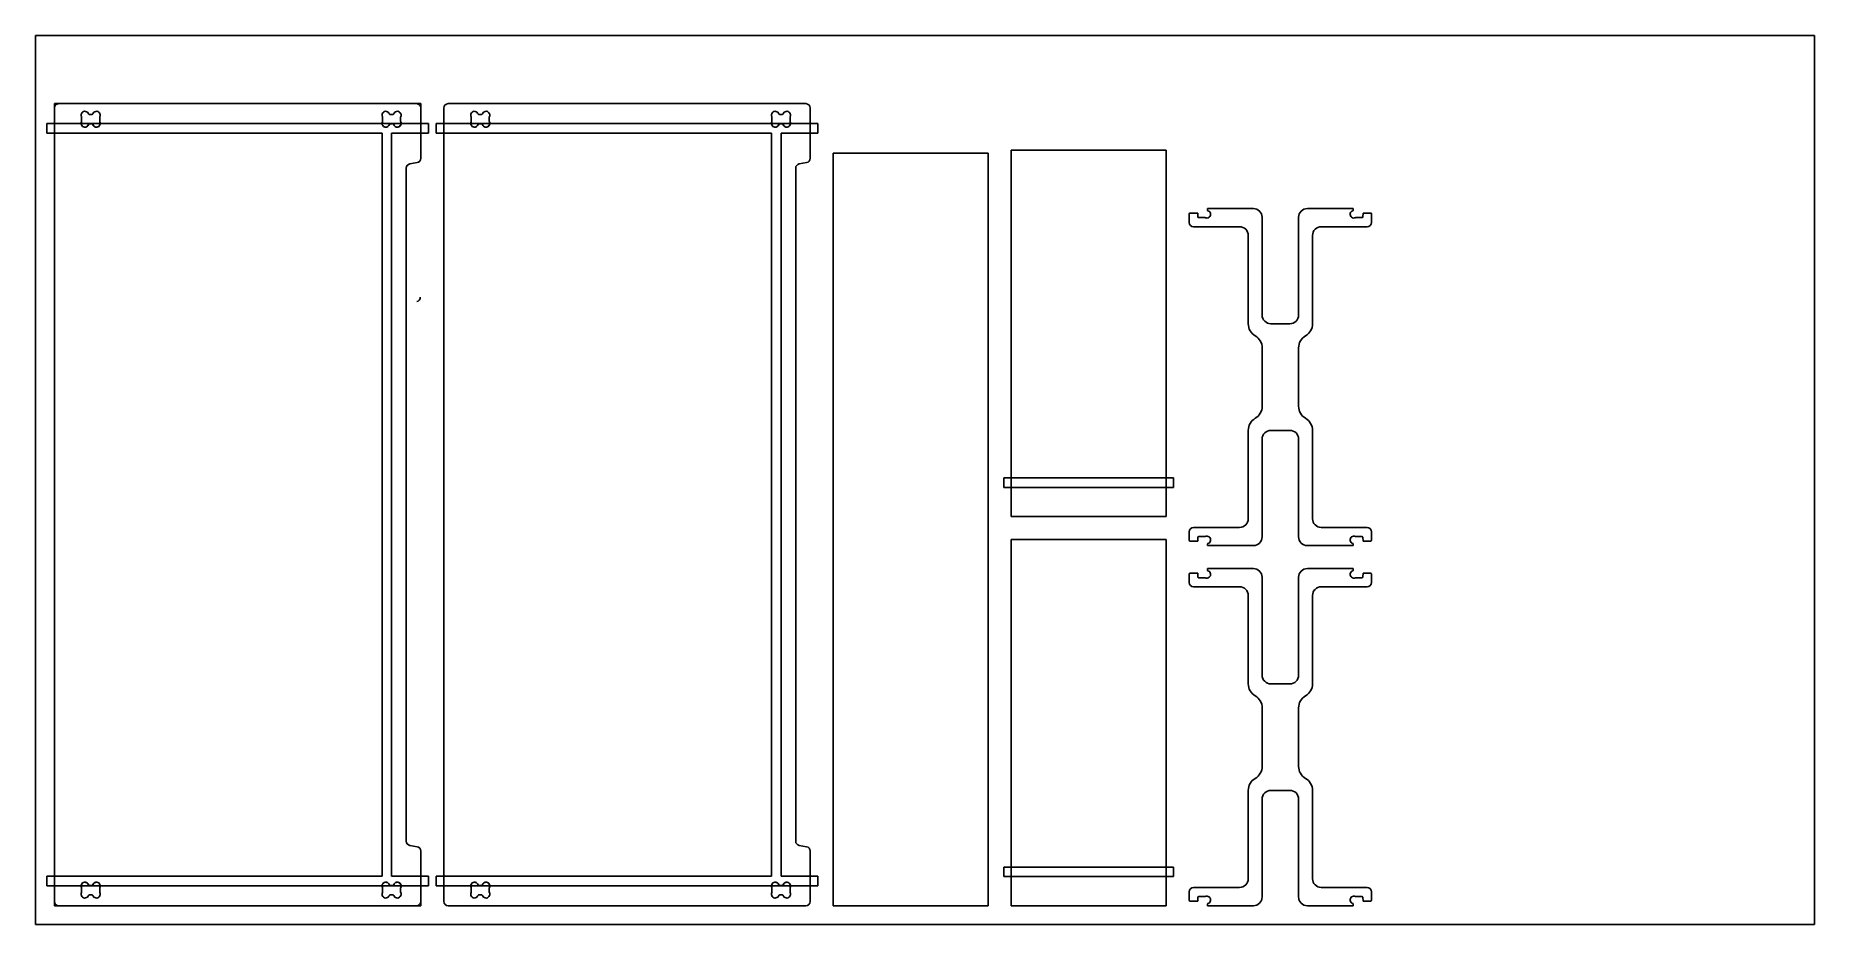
# Model space of a CAD drawing. Extents: x 0 to 96.1, y 0.2 to 48.2.
import ezdxf

# ---------------------------------------------------------------- set-up
doc = ezdxf.new("R2010")
doc.units = 0
doc.header["$MEASUREMENT"] = 0
doc.layers.get('0').update_dxf_attribs({"linetype": 'CONTINUOUS'})
for name, color, linetype in [('BOX_STOCK', 1, 'CONTINUOUS'), ('POCKETS', 171, 'CONTINUOUS'), ('PROFILES_INSIDE', 4, 'CONTINUOUS'), ('PROFILES_OUTSIDE', 6, 'CONTINUOUS')]:
    doc.layers.add(name, color=color, linetype=linetype)

msp = doc.modelspace()

# ---------------------------------------------------------------- linework, layer by layer
at = {"color": 7, "linetype": 'CONTINUOUS'}
for p, q in [((1.022, 43.445), (1.022, 44.286)), ((1.258, 44.522), (20.577, 44.522)), ((20.813, 44.286), (20.813, 43.445)), ((22.052, 44.286), (22.052, 43.445)), ((41.607, 44.522), (22.289, 44.522)), ((41.844, 43.445), (41.844, 44.286)), ((1.022, 43.445), (2.469, 43.445)), ((1.022, 43.445), (1.022, 42.919)), ((2.491, 43.562), (2.491, 43.802)), ((2.904, 43.939), (3.063, 43.939)), ((2.904, 43.425), (3.063, 43.425)), ((3.476, 43.802), (3.476, 43.562)), ((3.498, 43.445), (18.717, 43.445)), ((18.739, 43.562), (18.739, 43.802)), ((19.152, 43.939), (19.311, 43.939)), ((19.152, 43.425), (19.311, 43.425)), ((19.723, 43.802), (19.723, 43.562)), ((19.746, 43.445), (20.813, 43.445)), ((20.813, 42.919), (20.813, 43.445)), ((23.506, 43.445), (22.052, 43.445)), ((22.052, 42.919), (22.052, 43.445)), ((23.528, 43.562), (23.528, 43.802)), ((23.94, 43.939), (24.1, 43.939)), ((23.94, 43.425), (24.1, 43.425)), ((24.512, 43.802), (24.512, 43.562)), ((39.748, 43.445), (24.534, 43.445)), ((39.77, 43.562), (39.77, 43.802)), ((40.182, 43.939), (40.342, 43.939)), ((40.182, 43.425), (40.342, 43.425)), ((40.754, 43.802), (40.754, 43.562)), ((41.844, 43.445), (40.776, 43.445)), ((41.844, 43.445), (41.844, 42.919)), ((1.022, 2.788), (1.022, 42.919)), ((18.725, 42.919), (1.022, 42.919)), ((18.725, 2.788), (18.725, 42.919)), ((19.238, 42.919), (19.238, 2.788)), ((20.813, 42.919), (19.238, 42.919)), ((20.813, 42.919), (20.813, 41.571)), ((22.052, 42.919), (22.052, 2.788)), ((22.052, 42.919), (39.755, 42.919)), ((39.755, 42.919), (39.755, 2.788)), ((40.269, 2.788), (40.269, 42.919)), ((40.269, 42.919), (41.844, 42.919)), ((41.844, 41.571), (41.844, 42.919)), ((20.221, 41.268), (20.618, 41.338)), ((41.648, 41.338), (41.251, 41.268)), ((51.457, 41.841), (43.083, 41.841)), ((43.083, 41.841), (43.083, 1.184)), ((51.457, 1.184), (51.457, 41.841)), ((61.07, 42.006), (52.696, 42.006)), ((52.696, 42.006), (52.696, 24.296)), ((61.07, 24.296), (61.07, 42.006)), ((20.026, 4.671), (20.026, 41.036)), ((41.056, 41.036), (41.056, 4.671)), ((62.31, 38.571), (62.31, 38.108)), ((62.349, 38.61), (62.765, 38.61)), ((62.765, 38.61), (62.778, 38.401)), ((63.294, 38.856), (63.294, 38.776)), ((65.774, 38.856), (63.294, 38.856)), ((71.168, 38.856), (68.688, 38.856)), ((71.168, 38.776), (71.168, 38.856)), ((71.684, 38.401), (71.697, 38.61)), ((71.697, 38.61), (72.113, 38.61)), ((72.152, 38.108), (72.152, 38.571)), ((62.546, 37.872), (65.024, 37.872)), ((62.818, 38.364), (63.158, 38.364)), ((66.247, 33.099), (66.247, 38.384)), ((68.215, 38.384), (68.215, 33.099)), ((69.438, 37.872), (71.916, 37.872)), ((71.304, 38.364), (71.644, 38.364)), ((65.497, 37.399), (65.497, 32.626)), ((68.965, 32.626), (68.965, 37.399)), ((67.743, 32.626), (66.719, 32.626)), ((66.247, 31.327), (66.247, 28.168)), ((68.215, 28.168), (68.215, 31.327)), ((65.497, 26.869), (65.497, 22.096)), ((66.247, 21.112), (66.247, 26.397)), ((66.719, 26.869), (67.743, 26.869)), ((68.215, 26.397), (68.215, 21.112)), ((68.965, 22.096), (68.965, 26.869)), ((61.07, 24.296), (52.696, 24.296)), ((52.696, 23.789), (52.696, 24.296)), ((61.07, 24.296), (61.07, 23.789)), ((52.696, 23.789), (52.696, 22.215)), ((52.696, 23.789), (61.07, 23.789)), ((61.07, 22.215), (61.07, 23.789)), ((52.696, 22.215), (61.07, 22.215)), ((62.31, 21.388), (62.31, 20.925)), ((65.024, 21.624), (62.546, 21.624)), ((71.916, 21.624), (69.438, 21.624)), ((72.152, 20.925), (72.152, 21.388)), ((61.07, 20.975), (52.696, 20.975)), ((52.696, 20.975), (52.696, 3.265)), ((61.07, 3.265), (61.07, 20.975)), ((62.765, 20.886), (62.349, 20.886)), ((62.778, 21.095), (62.765, 20.886)), ((63.158, 21.132), (62.818, 21.132)), ((63.294, 20.719), (63.294, 20.64)), ((63.294, 20.64), (65.774, 20.64)), ((68.688, 20.64), (71.168, 20.64)), ((71.168, 20.64), (71.168, 20.719)), ((71.644, 21.132), (71.304, 21.132)), ((71.697, 20.886), (71.684, 21.095)), ((72.113, 20.886), (71.697, 20.886)), ((63.294, 19.4), (63.294, 19.321)), ((65.774, 19.4), (63.294, 19.4)), ((71.168, 19.4), (68.688, 19.4)), ((71.168, 19.321), (71.168, 19.4)), ((62.31, 19.115), (62.31, 18.652)), ((62.349, 19.154), (62.765, 19.154)), ((62.546, 18.416), (65.024, 18.416)), ((62.765, 19.154), (62.778, 18.945)), ((62.818, 18.908), (63.158, 18.908)), ((66.247, 13.643), (66.247, 18.928)), ((68.215, 18.928), (68.215, 13.643)), ((69.438, 18.416), (71.916, 18.416)), ((71.304, 18.908), (71.644, 18.908)), ((71.684, 18.945), (71.697, 19.154)), ((71.697, 19.154), (72.113, 19.154)), ((72.152, 18.652), (72.152, 19.115)), ((65.497, 17.944), (65.497, 13.171)), ((68.965, 13.171), (68.965, 17.944)), ((67.743, 13.171), (66.719, 13.171)), ((66.247, 11.872), (66.247, 8.713)), ((68.215, 8.713), (68.215, 11.872)), ((65.497, 7.414), (65.497, 2.641)), ((66.247, 1.656), (66.247, 6.941)), ((66.719, 7.414), (67.743, 7.414)), ((68.215, 6.941), (68.215, 1.656)), ((68.965, 2.641), (68.965, 7.414)), ((20.618, 4.368), (20.221, 4.438)), ((20.813, 4.135), (20.813, 2.788)), ((41.251, 4.438), (41.648, 4.368)), ((41.844, 2.788), (41.844, 4.135)), ((52.696, 3.265), (61.07, 3.265)), ((52.696, 2.759), (52.696, 3.265)), ((61.07, 3.265), (61.07, 2.759)), ((1.022, 2.788), (18.725, 2.788)), ((1.022, 2.788), (1.022, 2.261)), ((1.022, 1.42), (1.022, 2.261)), ((2.469, 2.261), (1.022, 2.261)), ((2.491, 1.904), (2.491, 2.145)), ((3.063, 2.281), (2.904, 2.281)), ((3.476, 2.145), (3.476, 1.904)), ((18.717, 2.261), (3.498, 2.261)), ((18.739, 1.904), (18.739, 2.145)), ((19.311, 2.281), (19.152, 2.281)), ((19.238, 2.788), (20.813, 2.788)), ((19.723, 2.145), (19.723, 1.904)), ((20.813, 2.261), (19.746, 2.261)), ((20.813, 2.261), (20.813, 2.788)), ((20.813, 2.261), (20.813, 1.42)), ((39.755, 2.788), (22.052, 2.788)), ((22.052, 2.261), (22.052, 2.788)), ((22.052, 2.261), (22.052, 1.42)), ((22.052, 2.261), (23.506, 2.261)), ((23.528, 1.904), (23.528, 2.145)), ((24.1, 2.281), (23.94, 2.281)), ((24.512, 2.145), (24.512, 1.904)), ((24.534, 2.261), (39.748, 2.261)), ((39.77, 1.904), (39.77, 2.145)), ((40.342, 2.281), (40.182, 2.281)), ((41.844, 2.788), (40.269, 2.788)), ((40.754, 2.145), (40.754, 1.904)), ((40.776, 2.261), (41.844, 2.261)), ((41.844, 2.788), (41.844, 2.261)), ((41.844, 1.42), (41.844, 2.261)), ((52.696, 2.759), (52.696, 1.184)), ((61.07, 2.759), (52.696, 2.759)), ((61.07, 1.184), (61.07, 2.759)), ((62.31, 1.932), (62.31, 1.469)), ((65.024, 2.168), (62.546, 2.168)), ((71.916, 2.168), (69.438, 2.168)), ((72.152, 1.469), (72.152, 1.932)), ((20.577, 1.184), (1.258, 1.184)), ((3.063, 1.768), (2.904, 1.768)), ((19.311, 1.768), (19.152, 1.768)), ((22.289, 1.184), (41.607, 1.184)), ((24.1, 1.768), (23.94, 1.768)), ((40.342, 1.768), (40.182, 1.768)), ((43.083, 1.184), (51.457, 1.184)), ((52.696, 1.184), (61.07, 1.184)), ((62.765, 1.43), (62.349, 1.43)), ((62.778, 1.639), (62.765, 1.43)), ((63.158, 1.676), (62.818, 1.676)), ((63.294, 1.264), (63.294, 1.184)), ((63.294, 1.184), (65.774, 1.184)), ((68.688, 1.184), (71.168, 1.184)), ((71.168, 1.184), (71.168, 1.264)), ((71.644, 1.676), (71.304, 1.676)), ((71.697, 1.43), (71.684, 1.639)), ((72.113, 1.43), (71.697, 1.43))]:
    msp.add_line(p, q, dxfattribs=at)
for centre, radius, start, end in [((1.258, 44.286), 0.236, 90, 180), ((20.577, 44.286), 0.236, 0, 90), ((22.289, 44.286), 0.236, 90, 180), ((41.607, 44.286), 0.236, 0, 90), ((2.672, 43.905), 0.204, 17.60048, 204.88782), ((2.672, 43.459), 0.204, 155.11212, 183.94474), ((2.672, 43.459), 0.204, 183.94474, 342.39955), ((2.452, 43.802), 0.0394, 0, 24.88782), ((2.452, 43.562), 0.0394, 335.11212, 0), ((2.904, 43.978), 0.0394, 197.60048, 270.00006), ((2.904, 43.386), 0.0394, 90.00006, 162.39955), ((3.063, 43.978), 0.0394, 270.00006, 342.39955), ((3.063, 43.386), 0.0394, 17.60048, 90.00006), ((3.295, 43.905), 0.204, 335.11222, 162.39955), ((3.295, 43.459), 0.204, 197.60048, 356.05518), ((3.515, 43.802), 0.0394, 155.11222, 180), ((3.515, 43.562), 0.0394, 180, 204.88791), ((3.295, 43.459), 0.204, 356.05518, 24.88791), ((18.92, 43.905), 0.204, 17.60048, 204.88782), ((18.92, 43.459), 0.204, 155.11212, 183.94474), ((18.92, 43.459), 0.204, 183.94474, 342.39955), ((18.7, 43.802), 0.0394, 0, 24.88782), ((18.7, 43.562), 0.0394, 335.11212, 0), ((19.152, 43.978), 0.0394, 197.60048, 270.00006), ((19.152, 43.386), 0.0394, 90.00006, 162.39955), ((19.311, 43.978), 0.0394, 270.00006, 342.39955), ((19.311, 43.386), 0.0394, 17.60048, 90.00006), ((19.542, 43.905), 0.204, 335.11222, 162.39955), ((19.542, 43.459), 0.204, 197.60048, 356.05518), ((19.763, 43.802), 0.0394, 155.11222, 180), ((19.763, 43.562), 0.0394, 180, 204.88791), ((19.542, 43.459), 0.204, 356.05518, 24.88791), ((23.709, 43.905), 0.204, 17.60048, 204.88782), ((23.709, 43.459), 0.204, 155.11212, 183.94474), ((23.709, 43.459), 0.204, 183.94474, 342.39955), ((23.488, 43.802), 0.0394, 0, 24.88782), ((23.488, 43.562), 0.0394, 335.11212, 0), ((23.94, 43.978), 0.0394, 197.60048, 270.00006), ((23.94, 43.386), 0.0394, 90.00006, 162.39955), ((24.1, 43.978), 0.0394, 270.00006, 342.39955), ((24.1, 43.386), 0.0394, 17.60048, 90.00006), ((24.331, 43.905), 0.204, 335.11222, 162.39955), ((24.331, 43.459), 0.204, 197.60048, 356.05518), ((24.551, 43.802), 0.0394, 155.11222, 180), ((24.551, 43.562), 0.0394, 180, 204.88791), ((24.331, 43.459), 0.204, 356.05518, 24.88791), ((39.951, 43.905), 0.204, 17.60048, 204.88782), ((39.951, 43.459), 0.204, 155.11212, 183.94474), ((39.951, 43.459), 0.204, 183.94474, 342.39955), ((39.731, 43.802), 0.0394, 0, 24.88782), ((39.731, 43.562), 0.0394, 335.11212, 0), ((40.182, 43.978), 0.0394, 197.60048, 270.00006), ((40.182, 43.386), 0.0394, 90.00006, 162.39955), ((40.342, 43.978), 0.0394, 270.00006, 342.39955), ((40.342, 43.386), 0.0394, 17.60048, 90.00006), ((40.573, 43.905), 0.204, 335.11222, 162.39955), ((40.573, 43.459), 0.204, 197.60048, 356.05518), ((40.794, 43.802), 0.0394, 155.11222, 180), ((40.794, 43.562), 0.0394, 180, 204.88791), ((40.573, 43.459), 0.204, 356.05518, 24.88791), ((20.577, 41.571), 0.236, 280, 0), ((41.607, 41.571), 0.236, 280, 0), ((20.262, 41.036), 0.236, 100, 180), ((41.292, 41.036), 0.236, 100, 180), ((62.349, 38.571), 0.0394, 90, 180), ((63.26, 38.545), 0.204, 245.11211, 72.39953), ((63.333, 38.776), 0.0394, 180, 252.39953), ((65.774, 38.384), 0.472, 0, 90), ((68.688, 38.384), 0.472, 90, 180), ((71.202, 38.545), 0.204, 107.60047, 294.88789), ((71.129, 38.776), 0.0394, 287.60047, 0), ((72.113, 38.571), 0.0394, 0, 90), ((62.546, 38.108), 0.236, 180, 270), ((62.818, 38.403), 0.0394, 183.66194, 270), ((63.158, 38.324), 0.0394, 65.11211, 90), ((65.024, 37.399), 0.472, 0, 90), ((69.438, 37.399), 0.472, 90, 180), ((71.304, 38.324), 0.0394, 90, 114.88789), ((71.644, 38.403), 0.0394, 270, 356.33806), ((71.916, 38.108), 0.236, 270, 0), ((66.719, 33.099), 0.472, 180, 270), ((67.743, 33.099), 0.472, 270, 0), ((66.247, 32.626), 0.75, 180, 240), ((65.497, 31.327), 0.75, 0, 60), ((68.965, 31.327), 0.75, 120, 180), ((68.215, 32.626), 0.75, 300, 0), ((65.497, 28.168), 0.75, 300, 0), ((68.965, 28.168), 0.75, 180, 240), ((66.247, 26.869), 0.75, 120, 180), ((68.215, 26.869), 0.75, 0, 60), ((66.719, 26.397), 0.472, 90, 180), ((67.743, 26.397), 0.472, 0, 90), ((65.024, 22.096), 0.472, 270, 0), ((69.438, 22.096), 0.472, 180, 270), ((62.546, 21.388), 0.236, 90, 180), ((63.158, 21.171), 0.0394, 270, 294.88789), ((63.26, 20.951), 0.204, 287.60047, 114.88789), ((71.202, 20.951), 0.204, 65.11211, 252.39953), ((71.304, 21.171), 0.0394, 245.11211, 270), ((71.916, 21.388), 0.236, 0, 90), ((62.349, 20.925), 0.0394, 180, 270), ((62.818, 21.092), 0.0394, 90, 176.33806), ((63.333, 20.719), 0.0394, 107.60047, 180), ((65.774, 21.112), 0.472, 270, 0), ((68.688, 21.112), 0.472, 180, 270), ((71.129, 20.719), 0.0394, 0, 72.39953), ((71.644, 21.092), 0.0394, 3.66194, 90), ((72.113, 20.925), 0.0394, 270, 0), ((63.26, 19.089), 0.204, 245.11211, 72.39953), ((63.333, 19.321), 0.0394, 180, 252.39953), ((65.774, 18.928), 0.472, 0, 90), ((68.688, 18.928), 0.472, 90, 180), ((71.202, 19.089), 0.204, 107.60047, 294.88789), ((71.129, 19.321), 0.0394, 287.60047, 0), ((62.349, 19.115), 0.0394, 90, 180), ((62.546, 18.652), 0.236, 180, 270), ((62.818, 18.948), 0.0394, 183.66194, 270), ((63.158, 18.869), 0.0394, 65.11211, 90), ((65.024, 17.944), 0.472, 0, 90), ((69.438, 17.944), 0.472, 90, 180), ((71.304, 18.869), 0.0394, 90, 114.88789), ((71.644, 18.948), 0.0394, 270, 356.33806), ((71.916, 18.652), 0.236, 270, 0), ((72.113, 19.115), 0.0394, 0, 90), ((66.719, 13.643), 0.472, 180, 270), ((67.743, 13.643), 0.472, 270, 0), ((66.247, 13.171), 0.75, 180, 240), ((65.497, 11.872), 0.75, 0, 60), ((68.965, 11.872), 0.75, 120, 180), ((68.215, 13.171), 0.75, 300, 0), ((65.497, 8.713), 0.75, 300, 0), ((68.965, 8.713), 0.75, 180, 240), ((66.247, 7.414), 0.75, 120, 180), ((68.215, 7.414), 0.75, 0, 60), ((66.719, 6.941), 0.472, 90, 180), ((67.743, 6.941), 0.472, 0, 90), ((20.262, 4.671), 0.236, 180, 260), ((20.577, 4.135), 0.236, 0, 80), ((41.292, 4.671), 0.236, 180, 260), ((41.607, 4.135), 0.236, 0, 80), ((2.672, 2.247), 0.204, 17.60048, 176.05518), ((2.672, 2.247), 0.204, 176.05518, 204.88782), ((2.452, 2.145), 0.0394, 0, 24.88782), ((2.904, 2.321), 0.0394, 197.60048, 270.00006), ((3.063, 2.321), 0.0394, 270.00006, 342.39955), ((3.295, 2.247), 0.204, 3.94474, 162.39955), ((3.515, 2.145), 0.0394, 155.11222, 180), ((3.295, 2.247), 0.204, 335.11222, 3.94474), ((18.92, 2.247), 0.204, 17.60048, 176.05518), ((18.92, 2.247), 0.204, 176.05518, 204.88782), ((18.7, 2.145), 0.0394, 0, 24.88782), ((19.152, 2.321), 0.0394, 197.60048, 270.00006), ((19.311, 2.321), 0.0394, 270.00006, 342.39955), ((19.542, 2.247), 0.204, 3.94474, 162.39955), ((19.763, 2.145), 0.0394, 155.11222, 180), ((19.542, 2.247), 0.204, 335.11222, 3.94474), ((23.709, 2.247), 0.204, 176.05518, 204.88782), ((23.709, 2.247), 0.204, 17.60048, 176.05518), ((23.488, 2.145), 0.0394, 0, 24.88782), ((23.94, 2.321), 0.0394, 197.60048, 270.00006), ((24.1, 2.321), 0.0394, 270.00006, 342.39955), ((24.331, 2.247), 0.204, 3.94474, 162.39955), ((24.551, 2.145), 0.0394, 155.11222, 180), ((24.331, 2.247), 0.204, 335.11222, 3.94474), ((39.951, 2.247), 0.204, 176.05518, 204.88782), ((39.951, 2.247), 0.204, 17.60048, 176.05518), ((39.731, 2.145), 0.0394, 0, 24.88782), ((40.182, 2.321), 0.0394, 197.60048, 270.00006), ((40.342, 2.321), 0.0394, 270.00006, 342.39955), ((40.573, 2.247), 0.204, 3.94474, 162.39955), ((40.794, 2.145), 0.0394, 155.11222, 180), ((40.573, 2.247), 0.204, 335.11222, 3.94474), ((62.546, 1.932), 0.236, 90, 180), ((65.024, 2.641), 0.472, 270, 0), ((69.438, 2.641), 0.472, 180, 270), ((71.916, 1.932), 0.236, 0, 90), ((1.258, 1.42), 0.236, 180, 270), ((2.672, 1.802), 0.204, 155.11212, 342.39955), ((2.452, 1.904), 0.0394, 335.11212, 0), ((2.904, 1.728), 0.0394, 90.00006, 162.39955), ((3.063, 1.728), 0.0394, 17.60048, 90.00006), ((3.295, 1.802), 0.204, 197.60048, 24.88791), ((3.515, 1.904), 0.0394, 180, 204.88791), ((18.92, 1.802), 0.204, 155.11212, 342.39955), ((18.7, 1.904), 0.0394, 335.11212, 0), ((19.152, 1.728), 0.0394, 90.00006, 162.39955), ((19.311, 1.728), 0.0394, 17.60048, 90.00006), ((19.542, 1.802), 0.204, 197.60048, 24.88791), ((19.763, 1.904), 0.0394, 180, 204.88791), ((20.577, 1.42), 0.236, 270, 0), ((22.289, 1.42), 0.236, 180, 270), ((23.709, 1.802), 0.204, 155.11212, 342.39955), ((23.488, 1.904), 0.0394, 335.11212, 0), ((23.94, 1.728), 0.0394, 90.00006, 162.39955), ((24.1, 1.728), 0.0394, 17.60048, 90.00006), ((24.331, 1.802), 0.204, 197.60048, 24.88791), ((24.551, 1.904), 0.0394, 180, 204.88791), ((39.951, 1.802), 0.204, 155.11212, 342.39955), ((39.731, 1.904), 0.0394, 335.11212, 0), ((40.182, 1.728), 0.0394, 90.00006, 162.39955), ((40.342, 1.728), 0.0394, 17.60048, 90.00006), ((40.573, 1.802), 0.204, 197.60048, 24.88791), ((40.794, 1.904), 0.0394, 180, 204.88791), ((41.607, 1.42), 0.236, 270, 0), ((62.349, 1.469), 0.0394, 180, 270), ((62.818, 1.637), 0.0394, 90, 176.33806), ((63.158, 1.715), 0.0394, 270, 294.88789), ((63.26, 1.495), 0.204, 287.60047, 114.88789), ((63.333, 1.264), 0.0394, 107.60047, 180), ((65.774, 1.656), 0.472, 270, 0), ((68.688, 1.656), 0.472, 180, 270), ((71.202, 1.495), 0.204, 65.11211, 252.39953), ((71.129, 1.264), 0.0394, 0, 72.39953), ((71.304, 1.715), 0.0394, 245.11211, 270), ((71.644, 1.637), 0.0394, 3.66194, 90), ((72.113, 1.469), 0.0394, 270, 0)]:
    msp.add_arc(centre, radius, start, end, dxfattribs=at)
at = {"layer": 'BOX_STOCK'}
for p, q in [((96.071, 48.202), (0.008, 48.202)), ((0.008, 48.202), (0.008, 0.171)), ((96.071, 0.171), (96.071, 48.202)), ((0.008, 0.171), (96.071, 0.171))]:
    msp.add_line(p, q, dxfattribs=at)
at = {"layer": 'POCKETS'}
for p, q in [((0.614, 43.445), (0.614, 42.919)), ((1.008, 43.445), (0.614, 43.445)), ((20.826, 43.445), (1.008, 43.445)), ((21.22, 43.445), (20.826, 43.445)), ((21.22, 42.919), (21.22, 43.445)), ((22.039, 43.445), (21.645, 43.445)), ((21.645, 43.445), (21.645, 42.919)), ((41.857, 43.445), (22.039, 43.445)), ((42.251, 43.445), (41.857, 43.445)), ((42.251, 42.919), (42.251, 43.445)), ((0.614, 42.919), (1.008, 42.919)), ((1.008, 42.919), (18.725, 42.919)), ((18.725, 42.919), (18.725, 2.788)), ((19.238, 42.919), (20.826, 42.919)), ((19.238, 2.788), (19.238, 42.919)), ((20.826, 42.919), (21.22, 42.919)), ((21.645, 42.919), (22.039, 42.919)), ((22.039, 42.919), (39.755, 42.919)), ((39.755, 42.919), (39.755, 2.788)), ((40.269, 42.919), (41.857, 42.919)), ((40.269, 2.788), (40.269, 42.919)), ((41.857, 42.919), (42.251, 42.919)), ((61.464, 24.296), (52.303, 24.296)), ((52.303, 24.296), (52.303, 23.789)), ((61.464, 23.789), (61.464, 24.296)), ((52.303, 23.789), (61.464, 23.789)), ((61.464, 3.265), (52.303, 3.265)), ((52.303, 3.265), (52.303, 2.759)), ((61.464, 2.759), (61.464, 3.265)), ((0.614, 2.788), (0.614, 2.261)), ((1.008, 2.788), (0.614, 2.788)), ((0.614, 2.261), (1.008, 2.261)), ((18.725, 2.788), (1.008, 2.788)), ((1.008, 2.261), (20.826, 2.261)), ((20.826, 2.788), (19.238, 2.788)), ((21.22, 2.788), (20.826, 2.788)), ((20.826, 2.261), (21.22, 2.261)), ((21.22, 2.261), (21.22, 2.788)), ((22.039, 2.788), (21.645, 2.788)), ((21.645, 2.788), (21.645, 2.261)), ((21.645, 2.261), (22.039, 2.261)), ((39.755, 2.788), (22.039, 2.788)), ((22.039, 2.261), (41.857, 2.261)), ((41.857, 2.788), (40.269, 2.788)), ((42.251, 2.788), (41.857, 2.788)), ((41.857, 2.261), (42.251, 2.261)), ((42.251, 2.261), (42.251, 2.788)), ((52.303, 2.759), (61.464, 2.759))]:
    msp.add_line(p, q, dxfattribs=at)
at = {"layer": 'PROFILES_INSIDE'}
for p, q in [((2.491, 43.802), (2.491, 43.562)), ((3.063, 43.939), (2.904, 43.939)), ((2.904, 43.425), (3.063, 43.425)), ((3.476, 43.562), (3.476, 43.802)), ((18.739, 43.802), (18.739, 43.562)), ((19.311, 43.939), (19.152, 43.939)), ((19.152, 43.425), (19.311, 43.425)), ((19.723, 43.562), (19.723, 43.802)), ((23.528, 43.802), (23.528, 43.562)), ((24.1, 43.939), (23.94, 43.939)), ((23.94, 43.425), (24.1, 43.425)), ((24.512, 43.562), (24.512, 43.802)), ((39.77, 43.802), (39.77, 43.562)), ((40.342, 43.939), (40.182, 43.939)), ((40.182, 43.425), (40.342, 43.425)), ((40.754, 43.562), (40.754, 43.802)), ((2.491, 2.145), (2.491, 1.904)), ((3.063, 2.281), (2.904, 2.281)), ((3.476, 1.904), (3.476, 2.145)), ((18.739, 2.145), (18.739, 1.904)), ((19.311, 2.281), (19.152, 2.281)), ((19.723, 1.904), (19.723, 2.145)), ((23.528, 2.145), (23.528, 1.904)), ((24.1, 2.281), (23.94, 2.281)), ((24.512, 1.904), (24.512, 2.145)), ((39.77, 2.145), (39.77, 1.904)), ((40.342, 2.281), (40.182, 2.281)), ((40.754, 1.904), (40.754, 2.145)), ((2.904, 1.768), (3.063, 1.768)), ((19.152, 1.768), (19.311, 1.768)), ((23.94, 1.768), (24.1, 1.768)), ((40.182, 1.768), (40.342, 1.768))]:
    msp.add_line(p, q, dxfattribs=at)
for centre, radius, start, end in [((2.672, 43.905), 0.204, 17.60048, 204.88782), ((2.672, 43.459), 0.204, 155.11212, 342.39955), ((2.452, 43.802), 0.0394, 0, 24.88782), ((2.452, 43.562), 0.0394, 335.11212, 0), ((2.904, 43.978), 0.0394, 197.60048, 270.00006), ((2.904, 43.386), 0.0394, 90.00006, 162.39955), ((3.063, 43.978), 0.0394, 270.00006, 342.39955), ((3.063, 43.386), 0.0394, 17.60048, 90.00006), ((3.295, 43.905), 0.204, 335.11222, 162.39955), ((3.295, 43.459), 0.204, 197.60048, 24.88791), ((3.515, 43.802), 0.0394, 155.11222, 180), ((3.515, 43.562), 0.0394, 180, 204.88791), ((18.92, 43.905), 0.204, 17.60048, 204.88782), ((18.92, 43.459), 0.204, 155.11212, 342.39955), ((18.7, 43.802), 0.0394, 0, 24.88782), ((18.7, 43.562), 0.0394, 335.11212, 0), ((19.152, 43.978), 0.0394, 197.60048, 270.00006), ((19.152, 43.386), 0.0394, 90.00006, 162.39955), ((19.311, 43.978), 0.0394, 270.00006, 342.39955), ((19.311, 43.386), 0.0394, 17.60048, 90.00006), ((19.542, 43.905), 0.204, 335.11222, 162.39955), ((19.542, 43.459), 0.204, 197.60048, 24.88791), ((19.763, 43.802), 0.0394, 155.11222, 180), ((19.763, 43.562), 0.0394, 180, 204.88791), ((23.709, 43.905), 0.204, 17.60048, 204.88782), ((23.709, 43.459), 0.204, 155.11212, 342.39955), ((23.488, 43.802), 0.0394, 0, 24.88782), ((23.488, 43.562), 0.0394, 335.11212, 0), ((23.94, 43.978), 0.0394, 197.60048, 270.00006), ((23.94, 43.386), 0.0394, 90.00006, 162.39955), ((24.1, 43.978), 0.0394, 270.00006, 342.39955), ((24.1, 43.386), 0.0394, 17.60048, 90.00006), ((24.331, 43.905), 0.204, 335.11222, 162.39955), ((24.331, 43.459), 0.204, 197.60048, 24.88791), ((24.551, 43.802), 0.0394, 155.11222, 180), ((24.551, 43.562), 0.0394, 180, 204.88791), ((39.951, 43.905), 0.204, 17.60048, 204.88782), ((39.951, 43.459), 0.204, 155.11212, 342.39955), ((39.731, 43.802), 0.0394, 0, 24.88782), ((39.731, 43.562), 0.0394, 335.11212, 0), ((40.182, 43.978), 0.0394, 197.60048, 270.00006), ((40.182, 43.386), 0.0394, 90.00006, 162.39955), ((40.342, 43.978), 0.0394, 270.00006, 342.39955), ((40.342, 43.386), 0.0394, 17.60048, 90.00006), ((40.573, 43.905), 0.204, 335.11222, 162.39955), ((40.573, 43.459), 0.204, 197.60048, 24.88791), ((40.794, 43.802), 0.0394, 155.11222, 180), ((40.794, 43.562), 0.0394, 180, 204.88791), ((20.549, 34.058), 0.236, 280, 0), ((2.672, 2.247), 0.204, 17.60048, 204.88782), ((2.452, 2.145), 0.0394, 0, 24.88782), ((2.904, 2.321), 0.0394, 197.60048, 270.00006), ((3.063, 2.321), 0.0394, 270.00006, 342.39955), ((3.295, 2.247), 0.204, 335.11222, 162.39955), ((3.515, 2.145), 0.0394, 155.11222, 180), ((18.92, 2.247), 0.204, 17.60048, 204.88782), ((18.7, 2.145), 0.0394, 0, 24.88782), ((19.152, 2.321), 0.0394, 197.60048, 270.00006), ((19.311, 2.321), 0.0394, 270.00006, 342.39955), ((19.542, 2.247), 0.204, 335.11222, 162.39955), ((19.763, 2.145), 0.0394, 155.11222, 180), ((23.709, 2.247), 0.204, 17.60048, 204.88782), ((23.488, 2.145), 0.0394, 0, 24.88782), ((23.94, 2.321), 0.0394, 197.60048, 270.00006), ((24.1, 2.321), 0.0394, 270.00006, 342.39955), ((24.331, 2.247), 0.204, 335.11222, 162.39955), ((24.551, 2.145), 0.0394, 155.11222, 180), ((39.951, 2.247), 0.204, 17.60048, 204.88782), ((39.731, 2.145), 0.0394, 0, 24.88782), ((40.182, 2.321), 0.0394, 197.60048, 270.00006), ((40.342, 2.321), 0.0394, 270.00006, 342.39955), ((40.573, 2.247), 0.204, 335.11222, 162.39955), ((40.794, 2.145), 0.0394, 155.11222, 180), ((2.672, 1.802), 0.204, 155.11212, 342.39955), ((2.452, 1.904), 0.0394, 335.11212, 0), ((2.904, 1.728), 0.0394, 90.00006, 162.39955), ((3.063, 1.728), 0.0394, 17.60048, 90.00006), ((3.295, 1.802), 0.204, 197.60048, 24.88791), ((3.515, 1.904), 0.0394, 180, 204.88791), ((18.92, 1.802), 0.204, 155.11212, 342.39955), ((18.7, 1.904), 0.0394, 335.11212, 0), ((19.152, 1.728), 0.0394, 90.00006, 162.39955), ((19.311, 1.728), 0.0394, 17.60048, 90.00006), ((19.542, 1.802), 0.204, 197.60048, 24.88791), ((19.763, 1.904), 0.0394, 180, 204.88791), ((23.709, 1.802), 0.204, 155.11212, 342.39955), ((23.488, 1.904), 0.0394, 335.11212, 0), ((23.94, 1.728), 0.0394, 90.00006, 162.39955), ((24.1, 1.728), 0.0394, 17.60048, 90.00006), ((24.331, 1.802), 0.204, 197.60048, 24.88791), ((24.551, 1.904), 0.0394, 180, 204.88791), ((39.951, 1.802), 0.204, 155.11212, 342.39955), ((39.731, 1.904), 0.0394, 335.11212, 0), ((40.182, 1.728), 0.0394, 90.00006, 162.39955), ((40.342, 1.728), 0.0394, 17.60048, 90.00006), ((40.573, 1.802), 0.204, 197.60048, 24.88791), ((40.794, 1.904), 0.0394, 180, 204.88791)]:
    msp.add_arc(centre, radius, start, end, dxfattribs=at)
at = {"layer": 'PROFILES_OUTSIDE'}
for p, q in [((20.813, 44.522), (1.022, 44.522)), ((1.022, 44.522), (1.022, 1.184)), ((20.813, 41.571), (20.813, 44.522)), ((22.052, 44.286), (22.052, 1.42)), ((41.607, 44.522), (22.289, 44.522)), ((41.844, 41.571), (41.844, 44.286)), ((20.221, 41.268), (20.618, 41.338)), ((41.251, 41.268), (41.648, 41.338)), ((51.457, 41.841), (43.083, 41.841)), ((43.083, 41.841), (43.083, 1.184)), ((51.457, 1.184), (51.457, 41.841)), ((52.696, 42.006), (52.696, 22.215)), ((61.07, 42.006), (52.696, 42.006)), ((61.07, 22.215), (61.07, 42.006)), ((20.026, 4.671), (20.026, 41.036)), ((41.056, 4.671), (41.056, 41.036)), ((62.31, 38.571), (62.31, 38.108)), ((62.765, 38.61), (62.349, 38.61)), ((62.778, 38.401), (62.765, 38.61)), ((63.294, 38.856), (63.294, 38.776)), ((65.774, 38.856), (63.294, 38.856)), ((71.168, 38.856), (68.688, 38.856)), ((71.168, 38.776), (71.168, 38.856)), ((71.697, 38.61), (71.684, 38.401)), ((72.113, 38.61), (71.697, 38.61)), ((72.152, 38.108), (72.152, 38.571)), ((62.546, 37.872), (65.024, 37.872)), ((63.158, 38.364), (62.818, 38.364)), ((66.247, 33.099), (66.247, 38.384)), ((68.215, 38.384), (68.215, 33.099)), ((69.438, 37.872), (71.916, 37.872)), ((71.644, 38.364), (71.304, 38.364)), ((65.497, 37.399), (65.497, 32.626)), ((68.965, 32.626), (68.965, 37.399)), ((67.743, 32.626), (66.719, 32.626)), ((66.247, 31.327), (66.247, 28.168)), ((68.215, 28.168), (68.215, 31.327)), ((65.497, 26.869), (65.497, 22.096)), ((66.247, 21.112), (66.247, 26.397)), ((66.719, 26.869), (67.743, 26.869)), ((68.215, 26.397), (68.215, 21.112)), ((68.965, 22.096), (68.965, 26.869)), ((52.696, 22.215), (61.07, 22.215)), ((62.31, 21.388), (62.31, 20.925)), ((65.024, 21.624), (62.546, 21.624)), ((71.916, 21.624), (69.438, 21.624)), ((72.152, 20.925), (72.152, 21.388)), ((61.07, 20.975), (52.696, 20.975)), ((52.696, 20.975), (52.696, 1.184)), ((61.07, 1.184), (61.07, 20.975)), ((62.349, 20.886), (62.765, 20.886)), ((62.765, 20.886), (62.778, 21.095)), ((62.818, 21.132), (63.158, 21.132)), ((63.294, 20.719), (63.294, 20.64)), ((63.294, 20.64), (65.774, 20.64)), ((68.688, 20.64), (71.168, 20.64)), ((71.168, 20.64), (71.168, 20.719)), ((71.304, 21.132), (71.644, 21.132)), ((71.684, 21.095), (71.697, 20.886)), ((71.697, 20.886), (72.113, 20.886)), ((63.294, 19.4), (63.294, 19.321)), ((65.774, 19.4), (63.294, 19.4)), ((71.168, 19.4), (68.688, 19.4)), ((71.168, 19.321), (71.168, 19.4)), ((62.31, 19.115), (62.31, 18.652)), ((62.765, 19.154), (62.349, 19.154)), ((62.546, 18.416), (65.024, 18.416)), ((62.778, 18.945), (62.765, 19.154)), ((63.158, 18.908), (62.818, 18.908)), ((66.247, 13.643), (66.247, 18.928)), ((68.215, 18.928), (68.215, 13.643)), ((69.438, 18.416), (71.916, 18.416)), ((71.644, 18.908), (71.304, 18.908)), ((71.697, 19.154), (71.684, 18.945)), ((72.113, 19.154), (71.697, 19.154)), ((72.152, 18.652), (72.152, 19.115)), ((65.497, 17.944), (65.497, 13.171)), ((68.965, 13.171), (68.965, 17.944)), ((67.743, 13.171), (66.719, 13.171)), ((66.247, 11.872), (66.247, 8.713)), ((68.215, 8.713), (68.215, 11.872)), ((65.497, 7.414), (65.497, 2.641)), ((66.247, 1.656), (66.247, 6.941)), ((66.719, 7.414), (67.743, 7.414)), ((68.215, 6.941), (68.215, 1.656)), ((68.965, 2.641), (68.965, 7.414)), ((20.618, 4.368), (20.221, 4.438)), ((20.813, 1.184), (20.813, 4.135)), ((41.648, 4.368), (41.251, 4.438)), ((41.844, 1.42), (41.844, 4.135)), ((62.31, 1.932), (62.31, 1.469)), ((65.024, 2.168), (62.546, 2.168)), ((71.916, 2.168), (69.438, 2.168)), ((72.152, 1.469), (72.152, 1.932)), ((1.022, 1.184), (20.813, 1.184)), ((22.289, 1.184), (41.607, 1.184)), ((43.083, 1.184), (51.457, 1.184)), ((52.696, 1.184), (61.07, 1.184)), ((62.349, 1.43), (62.765, 1.43)), ((62.765, 1.43), (62.778, 1.639)), ((62.818, 1.676), (63.158, 1.676)), ((63.294, 1.264), (63.294, 1.184)), ((63.294, 1.184), (65.774, 1.184)), ((68.688, 1.184), (71.168, 1.184)), ((71.168, 1.184), (71.168, 1.264)), ((71.304, 1.676), (71.644, 1.676)), ((71.684, 1.639), (71.697, 1.43)), ((71.697, 1.43), (72.113, 1.43))]:
    msp.add_line(p, q, dxfattribs=at)
for centre, radius, start, end in [((22.289, 44.286), 0.236, 90, 180), ((41.607, 44.286), 0.236, 0, 90), ((20.577, 41.571), 0.236, 280, 0), ((41.607, 41.571), 0.236, 280, 0), ((20.262, 41.036), 0.236, 100, 180), ((41.292, 41.036), 0.236, 100, 180), ((62.349, 38.571), 0.0394, 90, 180), ((63.26, 38.545), 0.204, 245.11211, 72.39953), ((63.333, 38.776), 0.0394, 180, 252.39953), ((65.774, 38.384), 0.472, 0, 90), ((68.688, 38.384), 0.472, 90, 180), ((71.202, 38.545), 0.204, 107.60047, 294.88789), ((71.129, 38.776), 0.0394, 287.60047, 0), ((72.113, 38.571), 0.0394, 0, 90), ((62.546, 38.108), 0.236, 180, 270), ((62.818, 38.403), 0.0394, 183.66194, 270), ((63.158, 38.324), 0.0394, 65.11211, 90), ((65.024, 37.399), 0.472, 0, 90), ((69.438, 37.399), 0.472, 90, 180), ((71.304, 38.324), 0.0394, 90, 114.88789), ((71.644, 38.403), 0.0394, 270, 356.33806), ((71.916, 38.108), 0.236, 270, 0), ((66.719, 33.099), 0.472, 180, 270), ((67.743, 33.099), 0.472, 270, 0), ((66.247, 32.626), 0.75, 180, 240), ((65.497, 31.327), 0.75, 0, 60), ((68.965, 31.327), 0.75, 120, 180), ((68.215, 32.626), 0.75, 300, 0), ((65.497, 28.168), 0.75, 300, 0), ((68.965, 28.168), 0.75, 180, 240), ((66.247, 26.869), 0.75, 120, 180), ((68.215, 26.869), 0.75, 0, 60), ((66.719, 26.397), 0.472, 90, 180), ((67.743, 26.397), 0.472, 0, 90), ((65.024, 22.096), 0.472, 270, 0), ((69.438, 22.096), 0.472, 180, 270), ((62.546, 21.388), 0.236, 90, 180), ((63.158, 21.171), 0.0394, 270, 294.88789), ((63.26, 20.951), 0.204, 287.60047, 114.88789), ((71.202, 20.951), 0.204, 65.11211, 252.39953), ((71.304, 21.171), 0.0394, 245.11211, 270), ((71.916, 21.388), 0.236, 0, 90), ((62.349, 20.925), 0.0394, 180, 270), ((62.818, 21.092), 0.0394, 90, 176.33806), ((63.333, 20.719), 0.0394, 107.60047, 180), ((65.774, 21.112), 0.472, 270, 0), ((68.688, 21.112), 0.472, 180, 270), ((71.129, 20.719), 0.0394, 0, 72.39953), ((71.644, 21.092), 0.0394, 3.66194, 90), ((72.113, 20.925), 0.0394, 270, 0), ((63.26, 19.089), 0.204, 245.11211, 72.39953), ((63.333, 19.321), 0.0394, 180, 252.39953), ((65.774, 18.928), 0.472, 0, 90), ((68.688, 18.928), 0.472, 90, 180), ((71.202, 19.089), 0.204, 107.60047, 294.88789), ((71.129, 19.321), 0.0394, 287.60047, 0), ((62.349, 19.115), 0.0394, 90, 180), ((62.546, 18.652), 0.236, 180, 270), ((62.818, 18.948), 0.0394, 183.66194, 270), ((63.158, 18.869), 0.0394, 65.11211, 90), ((65.024, 17.944), 0.472, 0, 90), ((69.438, 17.944), 0.472, 90, 180), ((71.304, 18.869), 0.0394, 90, 114.88789), ((71.644, 18.948), 0.0394, 270, 356.33806), ((71.916, 18.652), 0.236, 270, 0), ((72.113, 19.115), 0.0394, 0, 90), ((66.719, 13.643), 0.472, 180, 270), ((67.743, 13.643), 0.472, 270, 0), ((66.247, 13.171), 0.75, 180, 240), ((65.497, 11.872), 0.75, 0, 60), ((68.965, 11.872), 0.75, 120, 180), ((68.215, 13.171), 0.75, 300, 0), ((65.497, 8.713), 0.75, 300, 0), ((68.965, 8.713), 0.75, 180, 240), ((66.247, 7.414), 0.75, 120, 180), ((68.215, 7.414), 0.75, 0, 60), ((66.719, 6.941), 0.472, 90, 180), ((67.743, 6.941), 0.472, 0, 90), ((20.262, 4.671), 0.236, 180, 260), ((20.577, 4.135), 0.236, 0, 80), ((41.292, 4.671), 0.236, 180, 260), ((41.607, 4.135), 0.236, 0, 80), ((62.546, 1.932), 0.236, 90, 180), ((65.024, 2.641), 0.472, 270, 0), ((69.438, 2.641), 0.472, 180, 270), ((71.916, 1.932), 0.236, 0, 90), ((22.289, 1.42), 0.236, 180, 270), ((41.607, 1.42), 0.236, 270, 0), ((62.349, 1.469), 0.0394, 180, 270), ((62.818, 1.637), 0.0394, 90, 176.33806), ((63.158, 1.715), 0.0394, 270, 294.88789), ((63.26, 1.495), 0.204, 287.60047, 114.88789), ((63.333, 1.264), 0.0394, 107.60047, 180), ((65.774, 1.656), 0.472, 270, 0), ((68.688, 1.656), 0.472, 180, 270), ((71.202, 1.495), 0.204, 65.11211, 252.39953), ((71.129, 1.264), 0.0394, 0, 72.39953), ((71.304, 1.715), 0.0394, 245.11211, 270), ((71.644, 1.637), 0.0394, 3.66194, 90), ((72.113, 1.469), 0.0394, 270, 0)]:
    msp.add_arc(centre, radius, start, end, dxfattribs=at)

doc.saveas('drawing.dxf')
